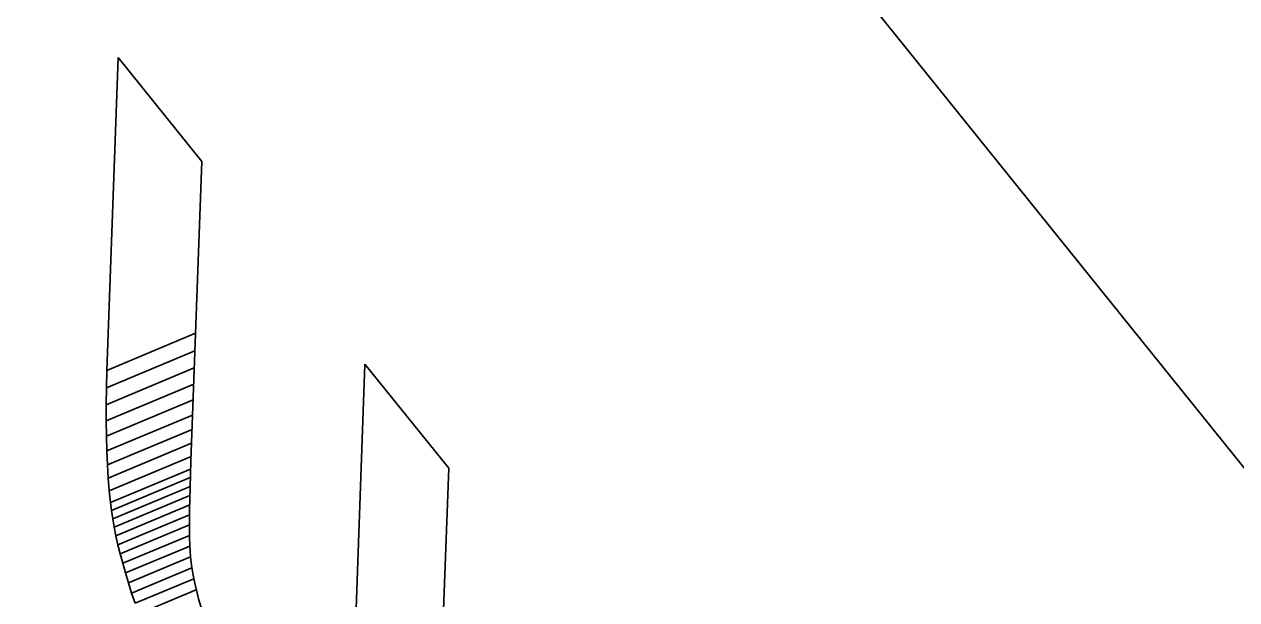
# Model space of a CAD drawing. Extents: x 23 to 417, y 3 to 294.
# Drawn here: x 282.839 to 283.438, y 65.548 to 65.832 of the extents above; entities that cross this region are included whole.
import ezdxf

# ---------------------------------------------------------------- set-up
doc = ezdxf.new("R2010")
doc.units = 0
doc.layers.get('0').update_dxf_attribs({"lineweight": 13})

# ---------------------------------------------------------------- blocks, each defined once
blk = doc.blocks.new('BLOCK4687')
at = {"color": 7, "lineweight": 35}
blk.add_line((-33.0306, -2.4689), (24.2929, -73.7354), dxfattribs=at)
at = {"color": 7, "lineweight": 35, "ltscale": 0.018218}
blk.add_line((15.5162, -66.0277), (15.5429, -65.2994), dxfattribs=at)
at = {"color": 7, "lineweight": 35, "ltscale": 0.008244}
for p, q in [((15.5429, -65.2994), (15.7496, -65.5564)), ((16.1524, -66.0572), (16.3591, -66.3142))]:
    blk.add_line(p, q, dxfattribs=at)
at = {"color": 7, "lineweight": 35, "ltscale": 0.018498}
blk.add_line((15.7496, -65.5564), (15.7225, -66.2958), dxfattribs=at)
at = {"color": 7, "lineweight": 35, "ltscale": 0.005942}
blk.add_line((15.5148, -66.0726), (15.734, -65.9809), dxfattribs=at)
at = {"color": 7, "lineweight": 35, "ltscale": 0.005924}
blk.add_line((15.5138, -66.1158), (15.7324, -66.0243), dxfattribs=at)
at = {"color": 7, "lineweight": 35, "ltscale": 0.001124}
blk.add_line((15.5148, -66.0726), (15.5162, -66.0277), dxfattribs=at)
at = {"color": 7, "lineweight": 35, "ltscale": 0.005895}
blk.add_line((15.5134, -66.1573), (15.7309, -66.0663), dxfattribs=at)
at = {"color": 7, "lineweight": 35, "ltscale": 0.001081}
blk.add_line((15.5138, -66.1158), (15.5148, -66.0726), dxfattribs=at)
at = {"color": 7, "lineweight": 35, "ltscale": 0.018894}
blk.add_line((16.1248, -66.8125), (16.1524, -66.0572), dxfattribs=at)
at = {"color": 7, "lineweight": 35, "ltscale": 0.005854}
blk.add_line((15.5134, -66.1971), (15.7294, -66.1067), dxfattribs=at)
at = {"color": 7, "lineweight": 35, "ltscale": 0.001037}
blk.add_line((15.5134, -66.1573), (15.5138, -66.1158), dxfattribs=at)
at = {"color": 7, "lineweight": 35, "ltscale": 0.00099403}
blk.add_line((15.5134, -66.1971), (15.5134, -66.1573), dxfattribs=at)
at = {"color": 7, "lineweight": 35, "ltscale": 0.005802}
blk.add_line((15.5139, -66.2351), (15.728, -66.1455), dxfattribs=at)
at = {"color": 7, "lineweight": 35, "ltscale": 0.000950637}
blk.add_line((15.5139, -66.2351), (15.5134, -66.1971), dxfattribs=at)
at = {"color": 7, "lineweight": 35, "ltscale": 0.005738}
blk.add_line((15.5149, -66.2714), (15.7266, -66.1828), dxfattribs=at)
at = {"color": 7, "lineweight": 35, "ltscale": 0.005662}
blk.add_line((15.5164, -66.306), (15.7253, -66.2185), dxfattribs=at)
at = {"color": 7, "lineweight": 35, "ltscale": 0.00090767}
blk.add_line((15.5149, -66.2714), (15.5139, -66.2351), dxfattribs=at)
at = {"color": 7, "lineweight": 35, "ltscale": 0.005575}
blk.add_line((15.5184, -66.3388), (15.7241, -66.2527), dxfattribs=at)
at = {"color": 7, "lineweight": 35, "ltscale": 0.000864886}
blk.add_line((15.5164, -66.306), (15.5149, -66.2714), dxfattribs=at)
at = {"color": 7, "lineweight": 35, "ltscale": 0.005476}
blk.add_line((15.5208, -66.3699), (15.7229, -66.2853), dxfattribs=at)
at = {"color": 7, "lineweight": 35, "ltscale": 0.000822295}
blk.add_line((15.5184, -66.3388), (15.5164, -66.306), dxfattribs=at)
at = {"color": 7, "lineweight": 35, "ltscale": 0.005366}
blk.add_line((15.5238, -66.3993), (15.7218, -66.3164), dxfattribs=at)
at = {"color": 7, "lineweight": 35, "ltscale": 0.000851947}
blk.add_line((15.7225, -66.2958), (15.7213, -66.3298), dxfattribs=at)
at = {"color": 7, "lineweight": 35, "ltscale": 0.017939}
blk.add_line((16.3591, -66.3142), (16.3329, -67.0313), dxfattribs=at)
at = {"color": 7, "lineweight": 35, "ltscale": 0.000779919}
blk.add_line((15.5208, -66.3699), (15.5184, -66.3388), dxfattribs=at)
at = {"color": 7, "lineweight": 35, "ltscale": 0.00528}
blk.add_line((15.5263, -66.4189), (15.7211, -66.3373), dxfattribs=at)
at = {"color": 7, "lineweight": 35, "ltscale": 0.000794557}
blk.add_line((15.7213, -66.3298), (15.7204, -66.3616), dxfattribs=at)
at = {"color": 7, "lineweight": 35, "ltscale": 0.000738042}
blk.add_line((15.5238, -66.3993), (15.5208, -66.3699), dxfattribs=at)
at = {"color": 7, "lineweight": 35, "ltscale": 0.005178}
blk.add_line((15.5294, -66.4391), (15.7205, -66.3591), dxfattribs=at)
at = {"color": 7, "lineweight": 35, "ltscale": 0.000737284}
blk.add_line((15.7204, -66.3616), (15.7197, -66.3911), dxfattribs=at)
at = {"color": 7, "lineweight": 35, "ltscale": 0.000494169}
blk.add_line((15.5263, -66.4189), (15.5238, -66.3993), dxfattribs=at)
at = {"color": 7, "lineweight": 35, "ltscale": 0.005062}
blk.add_line((15.5331, -66.4599), (15.7199, -66.3817), dxfattribs=at)
at = {"color": 7, "lineweight": 35, "ltscale": 0.004933}
blk.add_line((15.5375, -66.4813), (15.7195, -66.4051), dxfattribs=at)
at = {"color": 7, "lineweight": 35, "ltscale": 0.000680131}
blk.add_line((15.7197, -66.3911), (15.7193, -66.4183), dxfattribs=at)
at = {"color": 7, "lineweight": 35, "ltscale": 0.000511336}
blk.add_line((15.5294, -66.4391), (15.5263, -66.4189), dxfattribs=at)
at = {"color": 7, "lineweight": 35, "ltscale": 0.004791}
blk.add_line((15.5424, -66.5034), (15.7192, -66.4294), dxfattribs=at)
at = {"color": 7, "lineweight": 35, "ltscale": 0.000623001}
blk.add_line((15.7193, -66.4183), (15.7191, -66.4432), dxfattribs=at)
at = {"color": 7, "lineweight": 35, "ltscale": 0.000528868}
blk.add_line((15.5331, -66.4599), (15.5294, -66.4391), dxfattribs=at)
at = {"color": 7, "lineweight": 35, "ltscale": 0.000546327}
blk.add_line((15.5375, -66.4813), (15.5331, -66.4599), dxfattribs=at)
at = {"color": 7, "lineweight": 35, "ltscale": 0.004639}
blk.add_line((15.5479, -66.526), (15.7191, -66.4544), dxfattribs=at)
at = {"color": 7, "lineweight": 35, "ltscale": 0.000565634}
blk.add_line((15.7191, -66.4432), (15.7191, -66.4658), dxfattribs=at)
at = {"color": 7, "lineweight": 35, "ltscale": 0.000508627}
blk.add_line((15.7191, -66.4658), (15.7194, -66.4862), dxfattribs=at)
at = {"color": 7, "lineweight": 35, "ltscale": 0.000564604}
blk.add_line((15.5424, -66.5034), (15.5375, -66.4813), dxfattribs=at)
at = {"color": 7, "lineweight": 35, "ltscale": 0.004479}
blk.add_line((15.5541, -66.5492), (15.7193, -66.4801), dxfattribs=at)
at = {"color": 7, "lineweight": 35, "ltscale": 0.000451473}
blk.add_line((15.7194, -66.4862), (15.72, -66.5042), dxfattribs=at)
at = {"color": 7, "lineweight": 35, "ltscale": 0.000582909}
blk.add_line((15.5479, -66.526), (15.5424, -66.5034), dxfattribs=at)
at = {"color": 7, "lineweight": 35, "ltscale": 0.00060108}
blk.add_line((15.5541, -66.5492), (15.5479, -66.526), dxfattribs=at)
at = {"color": 7, "lineweight": 35, "ltscale": 0.004316}
blk.add_line((15.5608, -66.5731), (15.7201, -66.5065), dxfattribs=at)
at = {"color": 7, "lineweight": 35, "ltscale": 0.000394632}
blk.add_line((15.72, -66.5042), (15.7208, -66.52), dxfattribs=at)
at = {"color": 7, "lineweight": 35, "ltscale": 0.000338103}
blk.add_line((15.7208, -66.52), (15.7218, -66.5335), dxfattribs=at)
at = {"color": 7, "lineweight": 35, "ltscale": 0.000619722}
blk.add_line((15.5608, -66.5731), (15.5541, -66.5492), dxfattribs=at)
at = {"color": 7, "lineweight": 35, "ltscale": 0.004162}
blk.add_line((15.5682, -66.5976), (15.7218, -66.5333), dxfattribs=at)
at = {"color": 7, "lineweight": 35, "ltscale": 0.000508379}
blk.add_line((15.7218, -66.5335), (15.7242, -66.5537), dxfattribs=at)
at = {"color": 7, "lineweight": 35, "ltscale": 0.000516866}
blk.add_line((15.7242, -66.5537), (15.7274, -66.5741), dxfattribs=at)
at = {"color": 7, "lineweight": 35, "ltscale": 0.00063887}
blk.add_line((15.5682, -66.5976), (15.5608, -66.5731), dxfattribs=at)
at = {"color": 7, "lineweight": 35, "ltscale": 0.00404}
blk.add_line((15.5762, -66.6226), (15.7252, -66.5603), dxfattribs=at)
at = {"color": 7, "lineweight": 35, "ltscale": 0.000526629}
blk.add_line((15.7274, -66.5741), (15.7313, -66.5948), dxfattribs=at)
at = {"color": 7, "lineweight": 35, "ltscale": 0.000657585}
blk.add_line((15.5762, -66.6226), (15.5682, -66.5976), dxfattribs=at)
at = {"color": 7, "lineweight": 35, "ltscale": 0.003934}
blk.add_line((15.5848, -66.6481), (15.7299, -66.5874), dxfattribs=at)
at = {"color": 7, "lineweight": 35, "ltscale": 0.003841}
blk.add_line((15.594, -66.6739), (15.7358, -66.6146), dxfattribs=at)
at = {"color": 7, "lineweight": 35, "ltscale": 0.00053628}
blk.add_line((15.7313, -66.5948), (15.736, -66.6157), dxfattribs=at)
at = {"color": 7, "lineweight": 35, "ltscale": 0.000546879}
blk.add_line((15.736, -66.6157), (15.7415, -66.6369), dxfattribs=at)
at = {"color": 7, "lineweight": 35, "ltscale": 0.000672653}
blk.add_line((15.5848, -66.6481), (15.5762, -66.6226), dxfattribs=at)
at = {"color": 7, "lineweight": 35, "ltscale": 0.00055823}
blk.add_line((15.7415, -66.6369), (15.7477, -66.6584), dxfattribs=at)

msp = doc.modelspace()

# ---------------------------------------------------------------- block references
at = {"lineweight": 0, "xscale": 0.2, "yscale": 0.2, "zscale": 0.2}
msp.add_blockref('BLOCK4687', (279.77697, 78.87574), dxfattribs=at)

doc.saveas('drawing.dxf')
